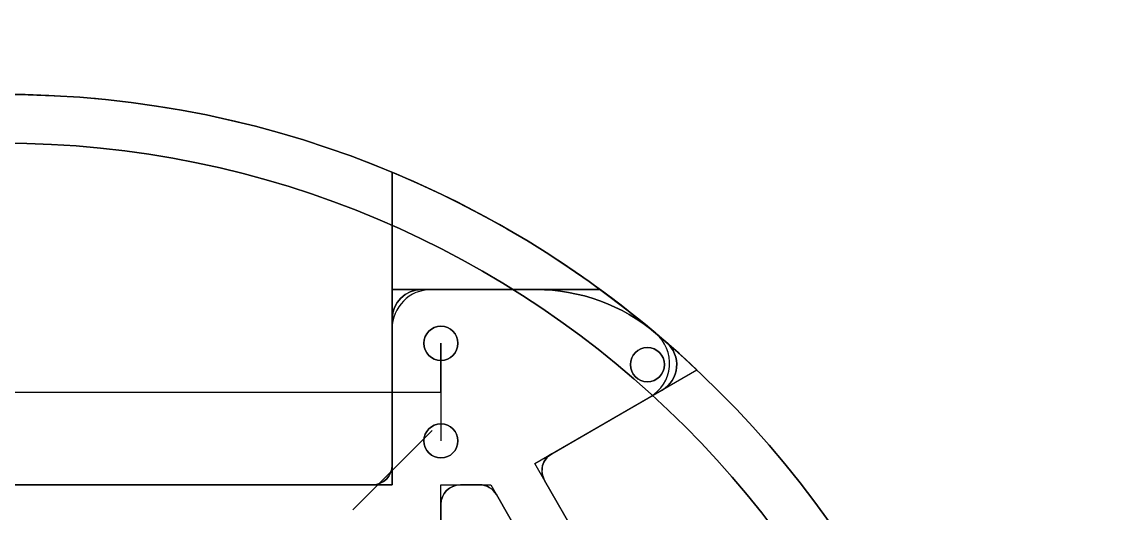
# Model space of a CAD drawing. Header units: centimetres. Extents: x -37.1 to 37.2, y -37.2 to 37.1.
# Drawn here: x 0.2 to 11.38, y 6.11 to 11.14 of the extents above; entities that cross this region are included whole.
import ezdxf

# ---------------------------------------------------------------- set-up
doc = ezdxf.new("R2010")
doc.units = ezdxf.units.CM
doc.header["$MEASUREMENT"] = 0
for name, color, linetype in [('IO基板 v3_Sketch1', 7, 'Continuous'), ('IO基板 v3_Sketch11', 7, 'Continuous'), ('IO基板 v3_Sketch12', 7, 'Continuous'), ('IO基板 v3_Sketch13', 7, 'Continuous'), ('IO基板 v3_Sketch14', 7, 'Continuous'), ('IO基板 v3_Sketch15', 7, 'Continuous'), ('IO基板 v3_Sketch17', 7, 'Continuous'), ('IO基板 v3_Sketch18', 7, 'Continuous'), ('IO基板 v3_Sketch19', 7, 'Continuous'), ('IO基板 v3_Sketch20', 7, 'Continuous'), ('IO基板 v3_Sketch21', 7, 'Continuous'), ('IO基板 v3_Sketch22', 7, 'Continuous'), ('IO基板 v3_Sketch24', 7, 'Continuous'), ('IO基板 v3_Sketch25', 7, 'Continuous'), ('IO基板 v3_Sketch26', 7, 'Continuous'), ('IO基板 v3_Sketch27', 7, 'Continuous'), ('IO基板 v3_Sketch28', 7, 'Continuous'), ('IO基板 v3_Sketch29', 7, 'Continuous'), ('IO基板 v3_Sketch30', 7, 'Continuous'), ('IO基板 v3_Sketch31', 7, 'Continuous'), ('IO基板 v3_Sketch32', 7, 'Continuous'), ('IO基板 v3_Sketch33', 7, 'Continuous'), ('IO基板 v3_Sketch34', 7, 'Continuous'), ('IO基板 v3_Sketch35', 7, 'Continuous'), ('IO基板 v3_Sketch36', 7, 'Continuous'), ('IO基板 v3_Sketch38', 7, 'Continuous'), ('IO基板 v3_Sketch39', 7, 'Continuous'), ('IO基板 v3_Sketch40', 7, 'Continuous'), ('IO基板 v3_Sketch41', 7, 'Continuous'), ('IO基板 v3_Sketch42', 7, 'Continuous'), ('IO基板 v3_Sketch43', 7, 'Continuous'), ('IO基板 v3_Sketch44', 7, 'Continuous'), ('IO基板 v3_Sketch45', 7, 'Continuous'), ('IO基板 v3_Sketch46', 7, 'Continuous'), ('IO基板 v3_Sketch47', 7, 'Continuous'), ('IO基板 v3_Sketch48', 7, 'Continuous'), ('IO基板 v3_Sketch49', 7, 'Continuous'), ('IO基板 v3_Sketch50', 7, 'Continuous'), ('IO基板 v3_Sketch51', 7, 'Continuous'), ('IO基板 v3_Sketch55', 7, 'Continuous'), ('IO基板 v3_Sketch56', 7, 'Continuous'), ('IO基板 v3_Sketch57', 7, 'Continuous'), ('IO基板 v3_Sketch58', 7, 'Continuous'), ('IO基板 v3_Sketch59', 7, 'Continuous'), ('IO基板 v3_Sketch63', 7, 'Continuous'), ('IO基板 v3_Sketch64', 7, 'Continuous'), ('IO基板 v3_Sketch66', 7, 'Continuous'), ('IO基板 v3_Sketch68', 7, 'Continuous'), ('IO基板 v3_Sketch69', 7, 'Continuous'), ('IO基板 v3_Sketch71', 7, 'Continuous')]:
    doc.layers.add(name, color=color, linetype=linetype)

msp = doc.modelspace()

# ---------------------------------------------------------------- linework, layer by layer
at = {"layer": 'IO基板 v3_Sketch1'}
msp.add_circle((0, 0), 10.4, dxfattribs=at)
at = {"layer": 'IO基板 v3_Sketch11'}
for p, q in [((5.463, 6.618), (7.124, 7.577)), ((6.963, 4.02), (5.463, 6.618))]:
    msp.add_line(p, q, dxfattribs=at)
at = {"layer": 'IO基板 v3_Sketch11', "extrusion": (0, 0, -1)}
msp.add_circle((0, 0), 10.4, dxfattribs=at)
at = {"layer": 'IO基板 v3_Sketch12'}
for p, q in [((4, 6.4, 0.3), (4, 9.6, 0.3)), ((5.463, 6.618, 0.3), (7.124, 7.577, 0.3)), ((8.463, 1.422, 0.3), (5.463, 6.618, 0.3)), ((0, 6.4, 0.3), (4, 6.4, 0.3))]:
    msp.add_line(p, q, dxfattribs=at)
msp.add_arc((0, 0, 0.3), 10.4, 46.7659, 133.2341, dxfattribs=at)
at = {"layer": 'IO基板 v3_Sketch13'}
for p, q in [((4, 9.6, 0.3), (4, 6.4, 0.3)), ((4, 8.4, 0.3), (6.132, 8.4, 0.3)), ((4, 6.4, 0.3), (4, 8.4, 0.3)), ((5.463, 6.618, 0.3), (7.124, 7.577, 0.3)), ((8.463, 1.422, 0.3), (5.463, 6.618, 0.3)), ((4, 6.4, 0.3), (-4, 6.4, 0.3))]:
    msp.add_line(p, q, dxfattribs=at)
msp.add_arc((0, 0, 0.3), 10.4, 46.7659, 67.3801, dxfattribs=at)
at = {"layer": 'IO基板 v3_Sketch14'}
for p, q in [((6.132, 8.4, 0.3), (4, 8.4, 0.3)), ((4, 8.4, 0.3), (4, 6.4, 0.3)), ((5.463, 6.618, 0.3), (7.124, 7.577, 0.3)), ((8.463, 1.422, 0.3), (5.463, 6.618, 0.3)), ((4, 6.4, 0.3), (-4, 6.4, 0.3))]:
    msp.add_line(p, q, dxfattribs=at)
msp.add_arc((0, 0, 0.3), 10.4, 46.7659, 53.8711, dxfattribs=at)
at = {"layer": 'IO基板 v3_Sketch15'}
for p, q in [((6.132, 8.4, 0.3), (4, 8.4, 0.3)), ((4, 8.4, 0.3), (4, 6.4, 0.3)), ((5.463, 6.618, 0.3), (7.124, 7.577, 0.3)), ((8.463, 1.422, 0.3), (5.463, 6.618, 0.3)), ((4, 6.4, 0.3), (-4, 6.4, 0.3))]:
    msp.add_line(p, q, dxfattribs=at)
msp.add_arc((0, 0, 0.3), 10.4, 46.7659, 53.8711, dxfattribs=at)
at = {"layer": 'IO基板 v3_Sketch17'}
for p, q in [((4, 8.4, 0.3), (4, 6.4, 0.3)), ((6.132, 8.4, 0.3), (4, 8.4, 0.3)), ((5.463, 6.618, 0.3), (7.124, 7.577, 0.3)), ((8.463, 1.422, 0.3), (5.463, 6.618, 0.3)), ((4, 6.4, 0.3), (-4, 6.4, 0.3))]:
    msp.add_line(p, q, dxfattribs=at)
msp.add_arc((0, 0, 0.3), 10.4, 46.7659, 53.8711, dxfattribs=at)
at = {"layer": 'IO基板 v3_Sketch18'}
for p, q in [((6.132, 8.4, 0.3), (4, 8.4, 0.3)), ((4, 8.4, 0.3), (4, 6.4, 0.3)), ((5.463, 6.618, 0.3), (7.124, 7.577, 0.3)), ((8.463, 1.422, 0.3), (5.463, 6.618, 0.3)), ((4, 6.4, 0.3), (-4, 6.4, 0.3))]:
    msp.add_line(p, q, dxfattribs=at)
msp.add_circle((0, 0, 0.3), 37.15, dxfattribs=at)
msp.add_arc((0, 0, 0.3), 10.4, 46.7659, 53.8711, dxfattribs=at)
at = {"layer": 'IO基板 v3_Sketch19'}
for p, q in [((6.132, 8.4, 0.3), (4, 8.4, 0.3)), ((4, 8.4, 0.3), (4, 6.4, 0.3)), ((5.463, 6.618, 0.3), (7.124, 7.577, 0.3)), ((8.463, 1.422, 0.3), (5.463, 6.618, 0.3)), ((4, 6.4, 0.3), (-4, 6.4, 0.3))]:
    msp.add_line(p, q, dxfattribs=at)
msp.add_arc((0, 0, 0.3), 10.4, 46.7659, 53.8711, dxfattribs=at)
at = {"layer": 'IO基板 v3_Sketch20'}
for p, q in [((6.132, 8.4, 0.3), (4, 8.4, 0.3)), ((4, 8.4, 0.3), (4, 6.4, 0.3)), ((5.463, 6.618, 0.3), (7.124, 7.577, 0.3)), ((8.463, 1.422, 0.3), (5.463, 6.618, 0.3)), ((4, 6.4, 0.3), (-4, 6.4, 0.3))]:
    msp.add_line(p, q, dxfattribs=at)
msp.add_arc((0, 0, 0.3), 10.4, 46.7659, 53.8711, dxfattribs=at)
at = {"layer": 'IO基板 v3_Sketch21'}
for p, q in [((6.132, 8.4, 0.3), (4, 8.4, 0.3)), ((4, 8.4, 0.3), (4, 6.4, 0.3)), ((5.463, 6.618, 0.3), (7.124, 7.577, 0.3)), ((8.463, 1.422, 0.3), (5.463, 6.618, 0.3)), ((4, 6.4, 0.3), (-4, 6.4, 0.3))]:
    msp.add_line(p, q, dxfattribs=at)
msp.add_arc((0, 0, 0.3), 10.4, 46.7659, 53.8711, dxfattribs=at)
at = {"layer": 'IO基板 v3_Sketch22'}
for p, q in [((4, 8.4, 0.3), (4, 6.4, 0.3)), ((6.132, 8.4, 0.3), (4, 8.4, 0.3)), ((5.463, 6.618, 0.3), (7.124, 7.577, 0.3)), ((8.463, 1.422, 0.3), (5.463, 6.618, 0.3)), ((4, 6.4, 0.3), (-4, 6.4, 0.3))]:
    msp.add_line(p, q, dxfattribs=at)
msp.add_circle((0, 0, 0.3), 9.9, dxfattribs=at)
msp.add_arc((0, 0, 0.3), 10.4, 46.7659, 53.8711, dxfattribs=at)
at = {"layer": 'IO基板 v3_Sketch24'}
for p, q in [((4, 8.4, 0.3), (4, 6.4, 0.3)), ((6.132, 8.4, 0.3), (4, 8.4, 0.3)), ((5.463, 6.618, 0.3), (7.124, 7.577, 0.3)), ((8.463, 1.422, 0.3), (5.463, 6.618, 0.3)), ((4, 6.4, 0.3), (-4, 6.4, 0.3))]:
    msp.add_line(p, q, dxfattribs=at)
msp.add_arc((0, 0, 0.3), 10.4, 46.7659, 53.8711, dxfattribs=at)
at = {"layer": 'IO基板 v3_Sketch25'}
for p, q in [((6.132, 8.4, 0.3), (4, 8.4, 0.3)), ((4, 8.4, 0.3), (4, 6.4, 0.3)), ((5.463, 6.618, 0.3), (7.124, 7.577, 0.3)), ((8.463, 1.422, 0.3), (5.463, 6.618, 0.3)), ((4, 6.4, 0.3), (-4, 6.4, 0.3))]:
    msp.add_line(p, q, dxfattribs=at)
msp.add_arc((0, 0, 0.3), 10.4, 46.7659, 53.8711, dxfattribs=at)
at = {"layer": 'IO基板 v3_Sketch26'}
for p, q in [((6.132, 8.4, 0.3), (4, 8.4, 0.3)), ((4, 8.4, 0.3), (4, 6.4, 0.3)), ((5.463, 6.618, 0.3), (7.124, 7.577, 0.3)), ((8.463, 1.422, 0.3), (5.463, 6.618, 0.3)), ((4, 6.4, 0.3), (-4, 6.4, 0.3))]:
    msp.add_line(p, q, dxfattribs=at)
msp.add_arc((0, 0, 0.3), 10.4, 46.7659, 53.8711, dxfattribs=at)
at = {"layer": 'IO基板 v3_Sketch27'}
for p, q in [((4, 8.4, 0.3), (4, 6.4, 0.3)), ((6.132, 8.4, 0.3), (4, 8.4, 0.3)), ((5.463, 6.618, 0.3), (7.124, 7.577, 0.3)), ((8.463, 1.422, 0.3), (5.463, 6.618, 0.3)), ((4, 6.4, 0.3), (-4, 6.4, 0.3))]:
    msp.add_line(p, q, dxfattribs=at)
msp.add_circle((0, 0, 0.3), 9.9, dxfattribs=at)
msp.add_arc((0, 0, 0.3), 10.4, 46.7659, 53.8711, dxfattribs=at)
at = {"layer": 'IO基板 v3_Sketch28'}
for p, q in [((6.132, 8.4, 0.3), (4, 8.4, 0.3)), ((4, 8.4, 0.3), (4, 6.4, 0.3)), ((5.463, 6.618, 0.3), (7.124, 7.577, 0.3)), ((8.463, 1.422, 0.3), (5.463, 6.618, 0.3)), ((4, 6.4, 0.3), (-4, 6.4, 0.3))]:
    msp.add_line(p, q, dxfattribs=at)
msp.add_circle((0, 0, 0.3), 9.9, dxfattribs=at)
msp.add_arc((0, 0, 0.3), 10.4, 46.7659, 53.8711, dxfattribs=at)
at = {"layer": 'IO基板 v3_Sketch29'}
for p, q in [((4, 8.4, 0.3), (4, 6.4, 0.3)), ((6.132, 8.4, 0.3), (4, 8.4, 0.3)), ((5.463, 6.618, 0.3), (7.124, 7.577, 0.3)), ((8.463, 1.422, 0.3), (5.463, 6.618, 0.3)), ((4, 6.4, 0.3), (-4, 6.4, 0.3)), ((4.5, 6.4, 0.3), (5.011, 6.4, 0.3)), ((4.5, 5.05, 0.3), (4.5, 6.4, 0.3)), ((5.011, 6.4, 0.3), (5.343, 5.826, 0.3))]:
    msp.add_line(p, q, dxfattribs=at)
msp.add_arc((0, 0, 0.3), 10.4, 46.7659, 53.8711, dxfattribs=at)
at = {"layer": 'IO基板 v3_Sketch30'}
for p, q in [((6.132, 8.4, 0.3), (4.4, 8.4, 0.3)), ((4, 8, 0.3), (4, 6.6, 0.3)), ((5.636, 6.718, 0.3), (6.644, 7.3, 0.3)), ((3.8, 6.4, 0.3), (-3.8, 6.4, 0.3)), ((4.7, 6.4, 0.3), (4.896, 6.4, 0.3)), ((8.363, 1.595, 0.3), (5.563, 6.445, 0.3)), ((5.069, 6.3, 0.3), (5.592, 5.394, 0.3)), ((4.5, 5.2, 0.3), (4.5, 6.2, 0.3))]:
    msp.add_line(p, q, dxfattribs=at)
for centre, radius, start, end in [((4.4, 8, 0.3), 0.4, 90, 180), ((0, 0, 0.3), 10.4, 49.8769, 53.8711), ((6.444, 7.647, 0.3), 0.4, 300, 49.8769), ((5.736, 6.545, 0.3), 0.2, 120, 210), ((3.8, 6.6, 0.3), 0.2, 270, 0), ((4.7, 6.2, 0.3), 0.2, 90, 180), ((4.896, 6.2, 0.3), 0.2, 30, 90)]:
    msp.add_arc(centre, radius, start, end, dxfattribs=at)
at = {"layer": 'IO基板 v3_Sketch31'}
for p, q in [((5.477, 8.4, 0.3), (4.3, 8.4, 0.3)), ((4, 8.1, 0.3), (4, 6.6, 0.3)), ((5.636, 6.718, 0.3), (6.767, 7.371, 0.3)), ((3.8, 6.4, 0.3), (-3.8, 6.4, 0.3)), ((4.7, 6.4, 0.3), (4.896, 6.4, 0.3)), ((8.363, 1.595, 0.3), (5.563, 6.445, 0.3)), ((5.069, 6.3, 0.3), (5.592, 5.394, 0.3)), ((4.5, 5.2, 0.3), (4.5, 6.2, 0.3))]:
    msp.add_line(p, q, dxfattribs=at)
msp.add_circle((6.617, 7.631, 0.3), 0.175, dxfattribs=at)
for centre, radius, start, end in [((4.3, 8.1, 0.3), 0.3, 90, 180), ((5.477, 6.499, 0.3), 1.901, 49.8784, 90), ((0, 0, 0.3), 10.4, 49.0706, 49.8784), ((6.617, 7.631, 0.3), 0.3, 300, 49.0706), ((5.736, 6.545, 0.3), 0.2, 120, 210), ((3.8, 6.6, 0.3), 0.2, 270, 0), ((4.7, 6.2, 0.3), 0.2, 90, 180), ((4.896, 6.2, 0.3), 0.2, 30, 90)]:
    msp.add_arc(centre, radius, start, end, dxfattribs=at)
at = {"layer": 'IO基板 v3_Sketch32'}
for p, q in [((5.477, 8.4, 0.3), (4.3, 8.4, 0.3)), ((4, 8.1, 0.3), (4, 6.6, 0.3)), ((5.636, 6.718, 0.3), (6.767, 7.371, 0.3)), ((3.8, 6.4, 0.3), (-3.8, 6.4, 0.3)), ((4.7, 6.4, 0.3), (4.896, 6.4, 0.3)), ((8.363, 1.595, 0.3), (5.563, 6.445, 0.3)), ((5.069, 6.3, 0.3), (5.592, 5.394, 0.3)), ((4.5, 5.2, 0.3), (4.5, 6.2, 0.3))]:
    msp.add_line(p, q, dxfattribs=at)
msp.add_circle((6.617, 7.631, 0.3), 0.175, dxfattribs=at)
for centre, radius, start, end in [((4.3, 8.1, 0.3), 0.3, 90, 180), ((5.477, 6.499, 0.3), 1.901, 49.8784, 90), ((0, 0, 0.3), 10.4, 49.0706, 49.8784), ((6.617, 7.631, 0.3), 0.3, 300, 49.0706), ((5.736, 6.545, 0.3), 0.2, 120, 210), ((3.8, 6.6, 0.3), 0.2, 270, 0), ((4.7, 6.2, 0.3), 0.2, 90, 180), ((4.896, 6.2, 0.3), 0.2, 30, 90)]:
    msp.add_arc(centre, radius, start, end, dxfattribs=at)
at = {"layer": 'IO基板 v3_Sketch33'}
for p, q in [((5.477, 8.4, 0.3), (4.3, 8.4, 0.3)), ((4, 8.1, 0.3), (4, 6.6, 0.3)), ((5.636, 6.718, 0.3), (6.767, 7.371, 0.3)), ((3.8, 6.4, 0.3), (-3.8, 6.4, 0.3)), ((4.7, 6.4, 0.3), (4.896, 6.4, 0.3)), ((8.363, 1.595, 0.3), (5.563, 6.445, 0.3)), ((5.069, 6.3, 0.3), (5.592, 5.394, 0.3)), ((4.5, 5.2, 0.3), (4.5, 6.2, 0.3))]:
    msp.add_line(p, q, dxfattribs=at)
msp.add_circle((6.617, 7.631, 0.3), 0.175, dxfattribs=at)
for centre, radius, start, end in [((4.3, 8.1, 0.3), 0.3, 90, 180), ((5.477, 6.499, 0.3), 1.901, 49.8784, 90), ((0, 0, 0.3), 10.4, 49.0706, 49.8784), ((6.617, 7.631, 0.3), 0.3, 300, 49.0706), ((5.736, 6.545, 0.3), 0.2, 120, 210), ((3.8, 6.6, 0.3), 0.2, 270, 0), ((4.7, 6.2, 0.3), 0.2, 90, 180), ((4.896, 6.2, 0.3), 0.2, 30, 90)]:
    msp.add_arc(centre, radius, start, end, dxfattribs=at)
at = {"layer": 'IO基板 v3_Sketch34'}
for p, q in [((5.477, 8.4, 0.3), (4.3, 8.4, 0.3)), ((4, 8.1, 0.3), (4, 6.6, 0.3)), ((4.5, 7.85, 0.3), (4.5, 7.35, 0.3)), ((4.5, 7.35, 0.3), (4.5, 7.85, 0.3)), ((-4, 7.35, 0.3), (4, 7.35, 0.3)), ((4, 7.35, 0.3), (4.5, 7.35, 0.3)), ((4.5, 7.35, 0.3), (4.5, 6.85, 0.3)), ((5.636, 6.718, 0.3), (6.767, 7.371, 0.3)), ((3.8, 6.4, 0.3), (-3.8, 6.4, 0.3)), ((4.7, 6.4, 0.3), (4.896, 6.4, 0.3)), ((8.363, 1.595, 0.3), (5.563, 6.445, 0.3)), ((5.069, 6.3, 0.3), (5.592, 5.394, 0.3)), ((4.5, 5.2, 0.3), (4.5, 6.2, 0.3))]:
    msp.add_line(p, q, dxfattribs=at)
for centre in [(4.5, 7.85, 0.3), (6.617, 7.631, 0.3), (4.5, 6.85, 0.3)]:
    msp.add_circle(centre, 0.175, dxfattribs=at)
for centre, radius, start, end in [((4.3, 8.1, 0.3), 0.3, 90, 180), ((5.477, 6.499, 0.3), 1.901, 49.8784, 90), ((0, 0, 0.3), 10.4, 49.0706, 49.8784), ((6.617, 7.631, 0.3), 0.3, 300, 49.0706), ((5.736, 6.545, 0.3), 0.2, 120, 210), ((3.8, 6.6, 0.3), 0.2, 270, 0), ((4.7, 6.2, 0.3), 0.2, 90, 180), ((4.896, 6.2, 0.3), 0.2, 30, 90)]:
    msp.add_arc(centre, radius, start, end, dxfattribs=at)
at = {"layer": 'IO基板 v3_Sketch35'}
for p, q in [((5.477, 8.4, 0.3), (4.3, 8.4, 0.3)), ((4, 8.1, 0.3), (4, 6.6, 0.3)), ((5.636, 6.718, 0.3), (6.767, 7.371, 0.3)), ((3.8, 6.4, 0.3), (-3.8, 6.4, 0.3)), ((4.7, 6.4, 0.3), (4.896, 6.4, 0.3)), ((8.363, 1.595, 0.3), (5.563, 6.445, 0.3)), ((5.069, 6.3, 0.3), (5.592, 5.394, 0.3)), ((4.5, 5.2, 0.3), (4.5, 6.2, 0.3))]:
    msp.add_line(p, q, dxfattribs=at)
for centre in [(4.5, 7.85, 0.3), (6.617, 7.631, 0.3), (4.5, 6.85, 0.3)]:
    msp.add_circle(centre, 0.175, dxfattribs=at)
for centre, radius, start, end in [((4.3, 8.1, 0.3), 0.3, 90, 180), ((5.477, 6.499, 0.3), 1.901, 49.8784, 90), ((0, 0, 0.3), 10.4, 49.0706, 49.8784), ((6.617, 7.631, 0.3), 0.3, 300, 49.0706), ((5.736, 6.545, 0.3), 0.2, 120, 210), ((3.8, 6.6, 0.3), 0.2, 270, 0), ((4.7, 6.2, 0.3), 0.2, 90, 180), ((4.896, 6.2, 0.3), 0.2, 30, 90)]:
    msp.add_arc(centre, radius, start, end, dxfattribs=at)
at = {"layer": 'IO基板 v3_Sketch36'}
for p, q in [((5.477, 8.4, 0.3), (4.3, 8.4, 0.3)), ((4, 8.1, 0.3), (4, 6.6, 0.3)), ((5.636, 6.718, 0.3), (6.767, 7.371, 0.3)), ((3.8, 6.4, 0.3), (-3.8, 6.4, 0.3)), ((4.7, 6.4, 0.3), (4.896, 6.4, 0.3)), ((8.363, 1.595, 0.3), (5.563, 6.445, 0.3)), ((5.069, 6.3, 0.3), (5.592, 5.394, 0.3)), ((4.5, 5.2, 0.3), (4.5, 6.2, 0.3))]:
    msp.add_line(p, q, dxfattribs=at)
for centre in [(4.5, 7.85, 0.3), (6.617, 7.631, 0.3), (4.5, 6.85, 0.3)]:
    msp.add_circle(centre, 0.175, dxfattribs=at)
for centre, radius, start, end in [((4.3, 8.1, 0.3), 0.3, 90, 180), ((5.477, 6.499, 0.3), 1.901, 49.8784, 90), ((0, 0, 0.3), 10.4, 49.0706, 49.8784), ((6.617, 7.631, 0.3), 0.3, 300, 49.0706), ((5.736, 6.545, 0.3), 0.2, 120, 210), ((3.8, 6.6, 0.3), 0.2, 270, 0), ((4.7, 6.2, 0.3), 0.2, 90, 180), ((4.896, 6.2, 0.3), 0.2, 30, 90)]:
    msp.add_arc(centre, radius, start, end, dxfattribs=at)
at = {"layer": 'IO基板 v3_Sketch38'}
for p, q in [((4.3, 8.4, 0.15), (5.477, 8.4, 0.15)), ((4, 6.6, 0.15), (4, 8.1, 0.15)), ((6.767, 7.371, 0.15), (5.636, 6.718, 0.15)), ((-3.8, 6.4, 0.15), (3.8, 6.4, 0.15)), ((4.896, 6.4, 0.15), (4.7, 6.4, 0.15)), ((5.563, 6.445, 0.15), (8.363, 1.595, 0.15)), ((5.592, 5.394, 0.15), (5.069, 6.3, 0.15)), ((4.5, 6.2, 0.15), (4.5, 5.2, 0.15))]:
    msp.add_line(p, q, dxfattribs=at)
at = {"layer": 'IO基板 v3_Sketch38', "extrusion": (-1e-16, 0, -1)}
for centre in [(-4.5, 7.85, -0.15), (-6.617, 7.631, -0.15), (-4.5, 6.85, -0.15)]:
    msp.add_circle(centre, 0.175, dxfattribs=at)
for centre, radius, start, end in [((-4.3, 8.1, -0.15), 0.3, 0, 90), ((-5.477, 6.499, -0.15), 1.901, 90, 130.1216), ((0, 0, -0.15), 10.4, 130.1216, 130.9294), ((-6.617, 7.631, -0.15), 0.3, 130.9294, 240), ((-5.736, 6.545, -0.15), 0.2, 330, 60), ((-3.8, 6.6, -0.15), 0.2, 180, 270), ((-4.7, 6.2, -0.15), 0.2, 0, 90), ((-4.896, 6.2, -0.15), 0.2, 90, 150)]:
    msp.add_arc(centre, radius, start, end, dxfattribs=at)
at = {"layer": 'IO基板 v3_Sketch39'}
for p, q in [((5.477, 8.4, 0.3), (4.3, 8.4, 0.3)), ((4, 8.1, 0.3), (4, 6.6, 0.3)), ((5.636, 6.718, 0.3), (6.767, 7.371, 0.3)), ((3.8, 6.4, 0.3), (-3.8, 6.4, 0.3)), ((4.7, 6.4, 0.3), (4.896, 6.4, 0.3)), ((8.363, 1.595, 0.3), (5.563, 6.445, 0.3)), ((5.069, 6.3, 0.3), (5.592, 5.394, 0.3)), ((4.5, 5.2, 0.3), (4.5, 6.2, 0.3))]:
    msp.add_line(p, q, dxfattribs=at)
for centre in [(4.5, 7.85, 0.3), (6.617, 7.631, 0.3), (4.5, 6.85, 0.3)]:
    msp.add_circle(centre, 0.175, dxfattribs=at)
for centre, radius, start, end in [((4.3, 8.1, 0.3), 0.3, 90, 180), ((5.477, 6.499, 0.3), 1.901, 49.8784, 90), ((0, 0, 0.3), 10.4, 49.0706, 49.8784), ((6.617, 7.631, 0.3), 0.3, 300, 49.0706), ((5.736, 6.545, 0.3), 0.2, 120, 210), ((3.8, 6.6, 0.3), 0.2, 270, 0), ((4.7, 6.2, 0.3), 0.2, 90, 180), ((4.896, 6.2, 0.3), 0.2, 30, 90)]:
    msp.add_arc(centre, radius, start, end, dxfattribs=at)
at = {"layer": 'IO基板 v3_Sketch40'}
for p, q in [((5.477, 8.4, 0.3), (4.3, 8.4, 0.3)), ((4, 8.1, 0.3), (4, 6.6, 0.3)), ((5.636, 6.718, 0.3), (6.767, 7.371, 0.3)), ((3.8, 6.4, 0.3), (-3.8, 6.4, 0.3)), ((4.7, 6.4, 0.3), (4.896, 6.4, 0.3)), ((8.363, 1.595, 0.3), (5.563, 6.445, 0.3)), ((5.069, 6.3, 0.3), (5.592, 5.394, 0.3)), ((4.5, 5.2, 0.3), (4.5, 6.2, 0.3))]:
    msp.add_line(p, q, dxfattribs=at)
for centre in [(4.5, 7.85, 0.3), (6.617, 7.631, 0.3), (4.5, 6.85, 0.3)]:
    msp.add_circle(centre, 0.175, dxfattribs=at)
for centre, radius, start, end in [((4.3, 8.1, 0.3), 0.3, 90, 180), ((5.477, 6.499, 0.3), 1.901, 49.8784, 90), ((0, 0, 0.3), 10.4, 49.0706, 49.8784), ((6.617, 7.631, 0.3), 0.3, 300, 49.0706), ((5.736, 6.545, 0.3), 0.2, 120, 210), ((3.8, 6.6, 0.3), 0.2, 270, 0), ((4.7, 6.2, 0.3), 0.2, 90, 180), ((4.896, 6.2, 0.3), 0.2, 30, 90)]:
    msp.add_arc(centre, radius, start, end, dxfattribs=at)
at = {"layer": 'IO基板 v3_Sketch41'}
for p, q in [((5.477, 8.4, 0.3), (4.3, 8.4, 0.3)), ((4, 8.1, 0.3), (4, 6.6, 0.3)), ((5.636, 6.718, 0.3), (6.767, 7.371, 0.3)), ((3.8, 6.4, 0.3), (-3.8, 6.4, 0.3)), ((4.7, 6.4, 0.3), (4.896, 6.4, 0.3)), ((8.363, 1.595, 0.3), (5.563, 6.445, 0.3)), ((5.069, 6.3, 0.3), (5.592, 5.394, 0.3)), ((4.5, 5.2, 0.3), (4.5, 6.2, 0.3))]:
    msp.add_line(p, q, dxfattribs=at)
for centre in [(4.5, 7.85, 0.3), (6.617, 7.631, 0.3), (4.5, 6.85, 0.3)]:
    msp.add_circle(centre, 0.175, dxfattribs=at)
for centre, radius, start, end in [((4.3, 8.1, 0.3), 0.3, 90, 180), ((5.477, 6.499, 0.3), 1.901, 49.8784, 90), ((0, 0, 0.3), 10.4, 49.0706, 49.8784), ((6.617, 7.631, 0.3), 0.3, 300, 49.0706), ((5.736, 6.545, 0.3), 0.2, 120, 210), ((3.8, 6.6, 0.3), 0.2, 270, 0), ((4.7, 6.2, 0.3), 0.2, 90, 180), ((4.896, 6.2, 0.3), 0.2, 30, 90)]:
    msp.add_arc(centre, radius, start, end, dxfattribs=at)
at = {"layer": 'IO基板 v3_Sketch42'}
for p, q in [((5.477, 8.4, 0.3), (4.3, 8.4, 0.3)), ((4, 8.1, 0.3), (4, 6.6, 0.3)), ((5.636, 6.718, 0.3), (6.767, 7.371, 0.3)), ((3.8, 6.4, 0.3), (-3.8, 6.4, 0.3)), ((4.7, 6.4, 0.3), (4.896, 6.4, 0.3)), ((8.363, 1.595, 0.3), (5.563, 6.445, 0.3)), ((5.069, 6.3, 0.3), (5.592, 5.394, 0.3)), ((4.5, 5.2, 0.3), (4.5, 6.2, 0.3))]:
    msp.add_line(p, q, dxfattribs=at)
for centre in [(4.5, 7.85, 0.3), (6.617, 7.631, 0.3), (4.5, 6.85, 0.3)]:
    msp.add_circle(centre, 0.175, dxfattribs=at)
for centre, radius, start, end in [((4.3, 8.1, 0.3), 0.3, 90, 180), ((5.477, 6.499, 0.3), 1.901, 49.8784, 90), ((0, 0, 0.3), 10.4, 49.0706, 49.8784), ((6.617, 7.631, 0.3), 0.3, 300, 49.0706), ((5.736, 6.545, 0.3), 0.2, 120, 210), ((3.8, 6.6, 0.3), 0.2, 270, 0), ((4.7, 6.2, 0.3), 0.2, 90, 180), ((4.896, 6.2, 0.3), 0.2, 30, 90)]:
    msp.add_arc(centre, radius, start, end, dxfattribs=at)
at = {"layer": 'IO基板 v3_Sketch43'}
for p, q in [((5.477, 8.4, 0.3), (4.3, 8.4, 0.3)), ((4, 8.1, 0.3), (4, 6.6, 0.3)), ((5.636, 6.718, 0.3), (6.767, 7.371, 0.3)), ((3.8, 6.4, 0.3), (-3.8, 6.4, 0.3)), ((8.363, 1.595, 0.3), (5.563, 6.445, 0.3))]:
    msp.add_line(p, q, dxfattribs=at)
for centre, radius in [((0, 0, 0.3), 9.9), ((4.5, 7.85, 0.3), 0.175), ((6.617, 7.631, 0.3), 0.175), ((4.5, 6.85, 0.3), 0.175)]:
    msp.add_circle(centre, radius, dxfattribs=at)
for centre, radius, start, end in [((4.3, 8.1, 0.3), 0.3, 90, 180), ((5.477, 6.499, 0.3), 1.901, 49.8784, 90), ((0, 0, 0.3), 10.4, 49.0706, 49.8784), ((6.617, 7.631, 0.3), 0.3, 300, 49.0706), ((5.736, 6.545, 0.3), 0.2, 120, 210), ((3.8, 6.6, 0.3), 0.2, 270, 0)]:
    msp.add_arc(centre, radius, start, end, dxfattribs=at)
at = {"layer": 'IO基板 v3_Sketch44'}
for p, q in [((5.477, 8.4, 0.3), (4.3, 8.4, 0.3)), ((4, 8.1, 0.3), (4, 6.6, 0.3)), ((5.636, 6.718, 0.3), (6.767, 7.371, 0.3)), ((3.8, 6.4, 0.3), (-3.8, 6.4, 0.3)), ((8.363, 1.595, 0.3), (5.563, 6.445, 0.3))]:
    msp.add_line(p, q, dxfattribs=at)
for centre in [(4.5, 7.85, 0.3), (6.617, 7.631, 0.3), (4.5, 6.85, 0.3)]:
    msp.add_circle(centre, 0.175, dxfattribs=at)
for centre, radius, start, end in [((4.3, 8.1, 0.3), 0.3, 90, 180), ((5.477, 6.499, 0.3), 1.901, 49.8784, 90), ((0, 0, 0.3), 10.4, 49.0706, 49.8784), ((6.617, 7.631, 0.3), 0.3, 300, 49.0706), ((5.736, 6.545, 0.3), 0.2, 120, 210), ((3.8, 6.6, 0.3), 0.2, 270, 0)]:
    msp.add_arc(centre, radius, start, end, dxfattribs=at)
at = {"layer": 'IO基板 v3_Sketch45'}
for p, q in [((5.477, 8.4, 0.3), (4.3, 8.4, 0.3)), ((4, 8.1, 0.3), (4, 6.6, 0.3)), ((5.636, 6.718, 0.3), (6.767, 7.371, 0.3)), ((3.8, 6.4, 0.3), (-3.8, 6.4, 0.3)), ((8.363, 1.595, 0.3), (5.563, 6.445, 0.3))]:
    msp.add_line(p, q, dxfattribs=at)
for centre in [(4.5, 7.85, 0.3), (6.617, 7.631, 0.3), (4.5, 6.85, 0.3)]:
    msp.add_circle(centre, 0.175, dxfattribs=at)
for centre, radius, start, end in [((4.3, 8.1, 0.3), 0.3, 90, 180), ((5.477, 6.499, 0.3), 1.901, 49.8784, 90), ((0, 0, 0.3), 10.4, 49.0706, 49.8784), ((6.617, 7.631, 0.3), 0.3, 300, 49.0706), ((5.736, 6.545, 0.3), 0.2, 120, 210), ((3.8, 6.6, 0.3), 0.2, 270, 0)]:
    msp.add_arc(centre, radius, start, end, dxfattribs=at)
at = {"layer": 'IO基板 v3_Sketch46'}
for p, q in [((5.477, 8.4, 0.3), (4.3, 8.4, 0.3)), ((4, 8.1, 0.3), (4, 6.6, 0.3)), ((5.636, 6.718, 0.3), (6.767, 7.371, 0.3)), ((3.8, 6.4, 0.3), (-3.8, 6.4, 0.3)), ((8.363, 1.595, 0.3), (5.563, 6.445, 0.3))]:
    msp.add_line(p, q, dxfattribs=at)
for centre in [(4.5, 7.85, 0.3), (6.617, 7.631, 0.3), (4.5, 6.85, 0.3)]:
    msp.add_circle(centre, 0.175, dxfattribs=at)
for centre, radius, start, end in [((4.3, 8.1, 0.3), 0.3, 90, 180), ((5.477, 6.499, 0.3), 1.901, 49.8784, 90), ((0, 0, 0.3), 10.4, 49.0706, 49.8784), ((6.617, 7.631, 0.3), 0.3, 300, 49.0706), ((5.736, 6.545, 0.3), 0.2, 120, 210), ((3.8, 6.6, 0.3), 0.2, 270, 0)]:
    msp.add_arc(centre, radius, start, end, dxfattribs=at)
at = {"layer": 'IO基板 v3_Sketch47'}
for p, q in [((5.477, 8.4, 0.3), (4.3, 8.4, 0.3)), ((4, 8.1, 0.3), (4, 6.6, 0.3)), ((5.636, 6.718, 0.3), (6.767, 7.371, 0.3)), ((3.8, 6.4, 0.3), (-3.8, 6.4, 0.3)), ((8.363, 1.595, 0.3), (5.563, 6.445, 0.3))]:
    msp.add_line(p, q, dxfattribs=at)
for centre in [(4.5, 7.85, 0.3), (6.617, 7.631, 0.3), (4.5, 6.85, 0.3)]:
    msp.add_circle(centre, 0.175, dxfattribs=at)
for centre, radius, start, end in [((4.3, 8.1, 0.3), 0.3, 90, 180), ((5.477, 6.499, 0.3), 1.901, 49.8784, 90), ((0, 0, 0.3), 10.4, 49.0706, 49.8784), ((6.617, 7.631, 0.3), 0.3, 300, 49.0706), ((5.736, 6.545, 0.3), 0.2, 120, 210), ((3.8, 6.6, 0.3), 0.2, 270, 0)]:
    msp.add_arc(centre, radius, start, end, dxfattribs=at)
at = {"layer": 'IO基板 v3_Sketch48'}
for p, q in [((5.477, 8.4, 0.3), (4.3, 8.4, 0.3)), ((4, 8.1, 0.3), (4, 6.6, 0.3)), ((5.636, 6.718, 0.3), (6.767, 7.371, 0.3)), ((3.8, 6.4, 0.3), (-3.8, 6.4, 0.3)), ((8.363, 1.595, 0.3), (5.563, 6.445, 0.3))]:
    msp.add_line(p, q, dxfattribs=at)
for centre in [(4.5, 7.85, 0.3), (6.617, 7.631, 0.3), (4.5, 6.85, 0.3)]:
    msp.add_circle(centre, 0.175, dxfattribs=at)
for centre, radius, start, end in [((4.3, 8.1, 0.3), 0.3, 90, 180), ((5.477, 6.499, 0.3), 1.901, 49.8784, 90), ((0, 0, 0.3), 10.4, 49.0706, 49.8784), ((6.617, 7.631, 0.3), 0.3, 300, 49.0706), ((5.736, 6.545, 0.3), 0.2, 120, 210), ((3.8, 6.6, 0.3), 0.2, 270, 0)]:
    msp.add_arc(centre, radius, start, end, dxfattribs=at)
at = {"layer": 'IO基板 v3_Sketch49'}
for p, q in [((5.477, 8.4, 0.3), (4.3, 8.4, 0.3)), ((4, 8.1, 0.3), (4, 6.6, 0.3)), ((5.636, 6.718, 0.3), (6.767, 7.371, 0.3)), ((3.8, 6.4, 0.3), (-3.8, 6.4, 0.3)), ((8.363, 1.595, 0.3), (5.563, 6.445, 0.3))]:
    msp.add_line(p, q, dxfattribs=at)
for centre in [(4.5, 7.85, 0.3), (6.617, 7.631, 0.3), (4.5, 6.85, 0.3)]:
    msp.add_circle(centre, 0.175, dxfattribs=at)
for centre, radius, start, end in [((4.3, 8.1, 0.3), 0.3, 90, 180), ((5.477, 6.499, 0.3), 1.901, 49.8784, 90), ((0, 0, 0.3), 10.4, 49.0706, 49.8784), ((6.617, 7.631, 0.3), 0.3, 300, 49.0706), ((5.736, 6.545, 0.3), 0.2, 120, 210), ((3.8, 6.6, 0.3), 0.2, 270, 0)]:
    msp.add_arc(centre, radius, start, end, dxfattribs=at)
at = {"layer": 'IO基板 v3_Sketch50'}
for p, q in [((5.477, 8.4, 0.3), (4.3, 8.4, 0.3)), ((4, 8.1, 0.3), (4, 6.6, 0.3)), ((5.636, 6.718, 0.3), (6.767, 7.371, 0.3)), ((3.8, 6.4, 0.3), (-3.8, 6.4, 0.3)), ((8.363, 1.595, 0.3), (5.563, 6.445, 0.3))]:
    msp.add_line(p, q, dxfattribs=at)
for centre in [(4.5, 7.85, 0.3), (6.617, 7.631, 0.3), (4.5, 6.85, 0.3)]:
    msp.add_circle(centre, 0.175, dxfattribs=at)
for centre, radius, start, end in [((4.3, 8.1, 0.3), 0.3, 90, 180), ((5.477, 6.499, 0.3), 1.901, 49.8784, 90), ((0, 0, 0.3), 10.4, 49.0706, 49.8784), ((6.617, 7.631, 0.3), 0.3, 300, 49.0706), ((5.736, 6.545, 0.3), 0.2, 120, 210), ((3.8, 6.6, 0.3), 0.2, 270, 0)]:
    msp.add_arc(centre, radius, start, end, dxfattribs=at)
at = {"layer": 'IO基板 v3_Sketch51'}
for p, q in [((5.477, 8.4, 0.3), (4.3, 8.4, 0.3)), ((4, 8.1, 0.3), (4, 6.6, 0.3)), ((5.636, 6.718, 0.3), (6.767, 7.371, 0.3)), ((3.8, 6.4, 0.3), (-3.8, 6.4, 0.3)), ((8.363, 1.595, 0.3), (5.563, 6.445, 0.3))]:
    msp.add_line(p, q, dxfattribs=at)
for centre in [(4.5, 7.85, 0.3), (6.617, 7.631, 0.3), (4.5, 6.85, 0.3)]:
    msp.add_circle(centre, 0.175, dxfattribs=at)
for centre, radius, start, end in [((4.3, 8.1, 0.3), 0.3, 90, 180), ((5.477, 6.499, 0.3), 1.901, 49.8784, 90), ((0, 0, 0.3), 10.4, 49.0706, 49.8784), ((6.617, 7.631, 0.3), 0.3, 300, 49.0706), ((5.736, 6.545, 0.3), 0.2, 120, 210), ((3.8, 6.6, 0.3), 0.2, 270, 0)]:
    msp.add_arc(centre, radius, start, end, dxfattribs=at)
at = {"layer": 'IO基板 v3_Sketch55'}
for p, q in [((5.477, 8.4, 0.3), (4.3, 8.4, 0.3)), ((4, 8.1, 0.3), (4, 6.6, 0.3)), ((5.636, 6.718, 0.3), (6.767, 7.371, 0.3)), ((3.8, 6.4, 0.3), (-3.8, 6.4, 0.3)), ((8.363, 1.595, 0.3), (5.563, 6.445, 0.3))]:
    msp.add_line(p, q, dxfattribs=at)
for centre in [(4.5, 7.85, 0.3), (6.617, 7.631, 0.3), (4.5, 6.85, 0.3)]:
    msp.add_circle(centre, 0.175, dxfattribs=at)
for centre, radius, start, end in [((4.3, 8.1, 0.3), 0.3, 90, 180), ((5.477, 6.499, 0.3), 1.901, 49.8784, 90), ((0, 0, 0.3), 10.4, 49.0706, 49.8784), ((6.617, 7.631, 0.3), 0.3, 300, 49.0706), ((5.736, 6.545, 0.3), 0.2, 120, 210), ((3.8, 6.6, 0.3), 0.2, 270, 0)]:
    msp.add_arc(centre, radius, start, end, dxfattribs=at)
at = {"layer": 'IO基板 v3_Sketch56'}
for p, q in [((5.477, 8.4, 0.3), (4.3, 8.4, 0.3)), ((4, 8.1, 0.3), (4, 6.6, 0.3)), ((5.636, 6.718, 0.3), (6.767, 7.371, 0.3)), ((3.8, 6.4, 0.3), (-3.8, 6.4, 0.3)), ((8.363, 1.595, 0.3), (5.563, 6.445, 0.3))]:
    msp.add_line(p, q, dxfattribs=at)
for centre in [(4.5, 7.85, 0.3), (6.617, 7.631, 0.3), (4.5, 6.85, 0.3)]:
    msp.add_circle(centre, 0.175, dxfattribs=at)
for centre, radius, start, end in [((4.3, 8.1, 0.3), 0.3, 90, 180), ((5.477, 6.499, 0.3), 1.901, 49.8784, 90), ((0, 0, 0.3), 10.4, 49.0706, 49.8784), ((6.617, 7.631, 0.3), 0.3, 300, 49.0706), ((5.736, 6.545, 0.3), 0.2, 120, 210), ((3.8, 6.6, 0.3), 0.2, 270, 0)]:
    msp.add_arc(centre, radius, start, end, dxfattribs=at)
at = {"layer": 'IO基板 v3_Sketch57'}
for p, q in [((5.477, 8.4, 0.3), (4.3, 8.4, 0.3)), ((4, 8.1, 0.3), (4, 6.6, 0.3)), ((5.636, 6.718, 0.3), (6.767, 7.371, 0.3)), ((3.8, 6.4, 0.3), (-3.8, 6.4, 0.3)), ((8.363, 1.595, 0.3), (5.563, 6.445, 0.3))]:
    msp.add_line(p, q, dxfattribs=at)
for centre in [(4.5, 7.85, 0.3), (6.617, 7.631, 0.3), (4.5, 6.85, 0.3)]:
    msp.add_circle(centre, 0.175, dxfattribs=at)
for centre, radius, start, end in [((4.3, 8.1, 0.3), 0.3, 90, 180), ((5.477, 6.499, 0.3), 1.901, 49.8784, 90), ((0, 0, 0.3), 10.4, 49.0706, 49.8784), ((6.617, 7.631, 0.3), 0.3, 300, 49.0706), ((5.736, 6.545, 0.3), 0.2, 120, 210), ((3.8, 6.6, 0.3), 0.2, 270, 0)]:
    msp.add_arc(centre, radius, start, end, dxfattribs=at)
at = {"layer": 'IO基板 v3_Sketch58'}
for p, q in [((5.477, 8.4, 0.3), (4.3, 8.4, 0.3)), ((4, 8.1, 0.3), (4, 6.6, 0.3)), ((5.636, 6.718, 0.3), (6.767, 7.371, 0.3)), ((3.8, 6.4, 0.3), (-3.8, 6.4, 0.3)), ((8.363, 1.595, 0.3), (5.563, 6.445, 0.3))]:
    msp.add_line(p, q, dxfattribs=at)
for centre in [(4.5, 7.85, 0.3), (6.617, 7.631, 0.3), (4.5, 6.85, 0.3)]:
    msp.add_circle(centre, 0.175, dxfattribs=at)
for centre, radius, start, end in [((4.3, 8.1, 0.3), 0.3, 90, 180), ((5.477, 6.499, 0.3), 1.901, 49.8784, 90), ((0, 0, 0.3), 10.4, 49.0706, 49.8784), ((6.617, 7.631, 0.3), 0.3, 300, 49.0706), ((5.736, 6.545, 0.3), 0.2, 120, 210), ((3.8, 6.6, 0.3), 0.2, 270, 0)]:
    msp.add_arc(centre, radius, start, end, dxfattribs=at)
at = {"layer": 'IO基板 v3_Sketch59'}
for p, q in [((5.477, 8.4, 0.3), (4.3, 8.4, 0.3)), ((4, 8.1, 0.3), (4, 6.6, 0.3)), ((5.636, 6.718, 0.3), (6.767, 7.371, 0.3)), ((3.8, 6.4, 0.3), (-3.8, 6.4, 0.3)), ((8.363, 1.595, 0.3), (5.563, 6.445, 0.3))]:
    msp.add_line(p, q, dxfattribs=at)
for centre, radius in [((0, 0, 0.3), 9.9), ((4.5, 7.85, 0.3), 0.175), ((6.617, 7.631, 0.3), 0.175), ((4.5, 6.85, 0.3), 0.175)]:
    msp.add_circle(centre, radius, dxfattribs=at)
for centre, radius, start, end in [((4.3, 8.1, 0.3), 0.3, 90, 180), ((5.477, 6.499, 0.3), 1.901, 49.8784, 90), ((0, 0, 0.3), 10.4, 49.0706, 49.8784), ((6.617, 7.631, 0.3), 0.3, 300, 49.0706), ((5.736, 6.545, 0.3), 0.2, 120, 210), ((3.8, 6.6, 0.3), 0.2, 270, 0)]:
    msp.add_arc(centre, radius, start, end, dxfattribs=at)
at = {"layer": 'IO基板 v3_Sketch63'}
msp.add_circle((0, 0, 0.46), 9.9, dxfattribs=at)
at = {"layer": 'IO基板 v3_Sketch64'}
msp.add_line((3.597, 6.143, 0.3), (4.412, 6.958, 0.3), dxfattribs=at)
at = {"layer": 'IO基板 v3_Sketch64', "extrusion": (-1e-16, 0, -1)}
msp.add_circle((0, 0, -0.3), 9.9, dxfattribs=at)
at = {"layer": 'IO基板 v3_Sketch66'}
msp.add_circle((0, 0, 1.46), 9.9, dxfattribs=at)
at = {"layer": 'IO基板 v3_Sketch68'}
msp.add_circle((0, 0, 1.46), 9.9, dxfattribs=at)
at = {"layer": 'IO基板 v3_Sketch69'}
for p, q in [((5.477, 8.4, 0.3), (4.3, 8.4, 0.3)), ((4, 8.1, 0.3), (4, 6.6, 0.3)), ((5.636, 6.718, 0.3), (6.767, 7.371, 0.3)), ((3.8, 6.4, 0.3), (-3.8, 6.4, 0.3)), ((8.363, 1.595, 0.3), (5.563, 6.445, 0.3))]:
    msp.add_line(p, q, dxfattribs=at)
for centre in [(4.5, 7.85, 0.3), (6.617, 7.631, 0.3), (4.5, 6.85, 0.3)]:
    msp.add_circle(centre, 0.175, dxfattribs=at)
for centre, radius, start, end in [((4.3, 8.1, 0.3), 0.3, 90, 180), ((5.477, 6.499, 0.3), 1.901, 49.8784, 90), ((0, 0, 0.3), 10.4, 49.0706, 49.8784), ((6.617, 7.631, 0.3), 0.3, 300, 49.0706), ((5.736, 6.545, 0.3), 0.2, 120, 210), ((3.8, 6.6, 0.3), 0.2, 270, 0)]:
    msp.add_arc(centre, radius, start, end, dxfattribs=at)
at = {"layer": 'IO基板 v3_Sketch71'}
for p, q in [((5.477, 8.4, 0.3), (4.3, 8.4, 0.3)), ((4, 8.1, 0.3), (4, 6.6, 0.3)), ((5.636, 6.718, 0.3), (6.767, 7.371, 0.3)), ((3.8, 6.4, 0.3), (-3.8, 6.4, 0.3)), ((8.363, 1.595, 0.3), (5.563, 6.445, 0.3))]:
    msp.add_line(p, q, dxfattribs=at)
for centre in [(4.5, 7.85, 0.3), (6.617, 7.631, 0.3), (4.5, 6.85, 0.3)]:
    msp.add_circle(centre, 0.175, dxfattribs=at)
for centre, radius, start, end in [((4.3, 8.1, 0.3), 0.3, 90, 180), ((5.477, 6.499, 0.3), 1.901, 49.8784, 90), ((0, 0, 0.3), 10.4, 49.0706, 49.8784), ((6.617, 7.631, 0.3), 0.3, 300, 49.0706), ((5.736, 6.545, 0.3), 0.2, 120, 210), ((3.8, 6.6, 0.3), 0.2, 270, 0)]:
    msp.add_arc(centre, radius, start, end, dxfattribs=at)

doc.saveas('drawing.dxf')
